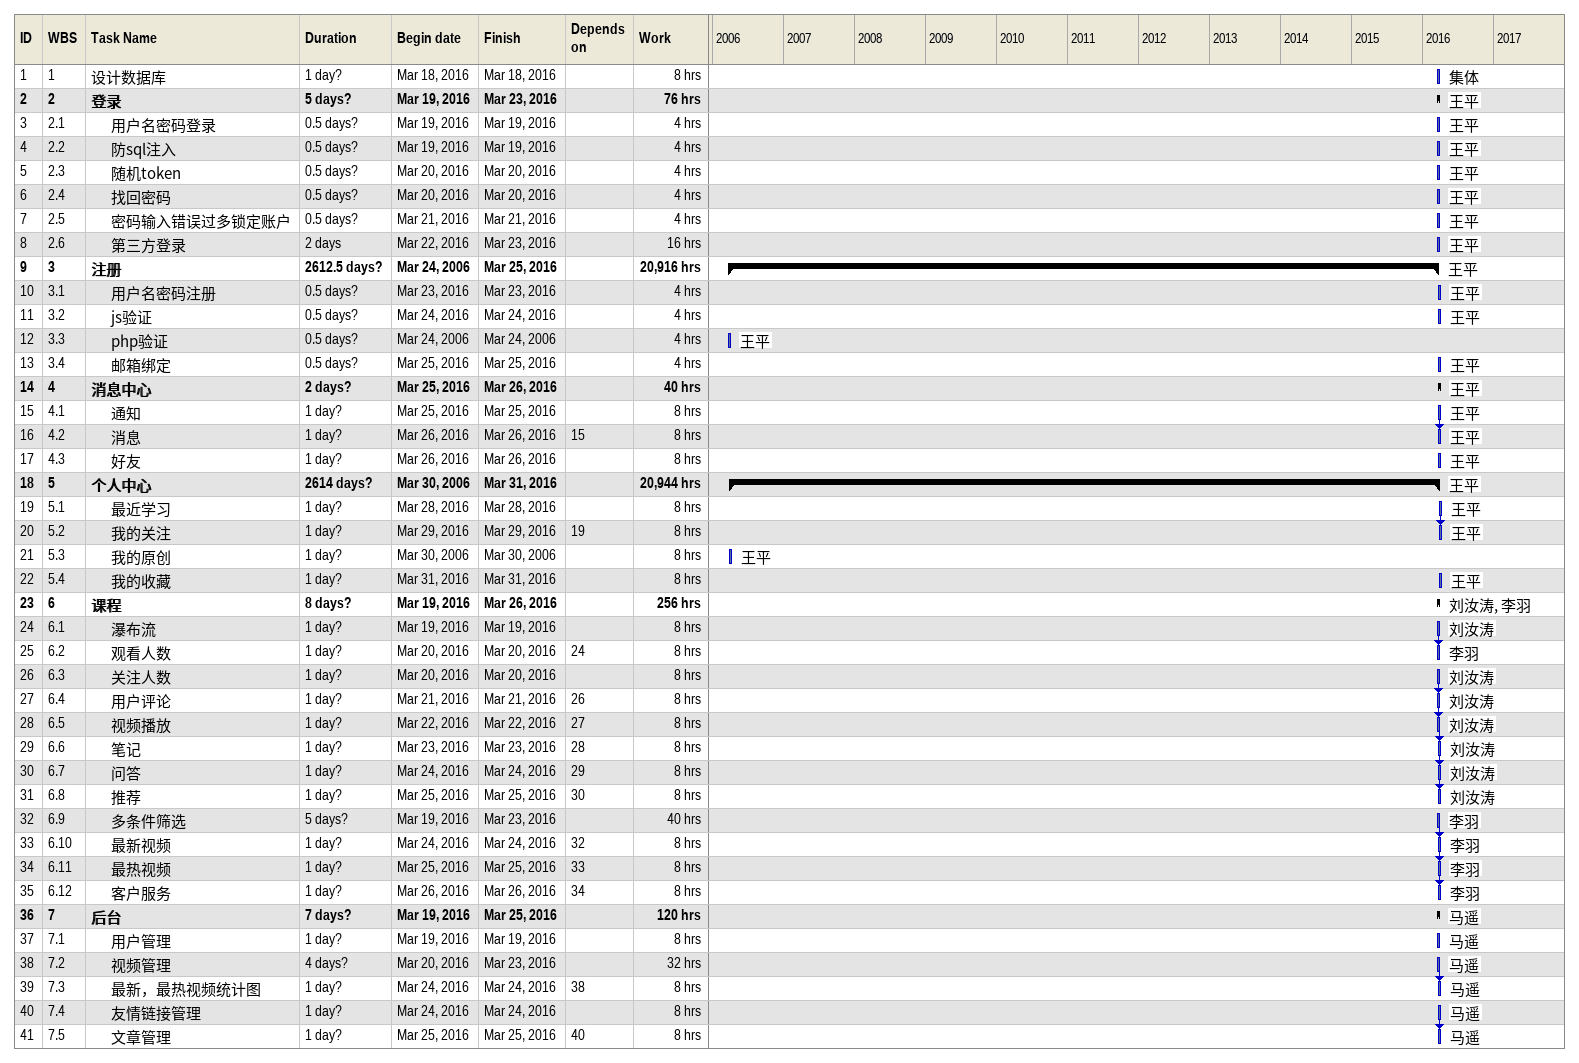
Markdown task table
| ID | WBS | Task | Duration | Start | Finish | Predecessors | Resources | Work (h) |
|---|---|---|---|---|---|---|---|---|
| 1 | 1 | 设计数据库 | 1d? | 2016-03-18 | 2016-03-18 |  | 集体 | 8 |
| 2 | 2 | **登录** | 5d? | 2016-03-19 | 2016-03-23 |  | 王平 | 76 |
| 3 | 2.1 | 用户名密码登录 | 0.5d? | 2016-03-19 | 2016-03-19 |  | 王平 | 4 |
| 4 | 2.2 | 防sql注入 | 0.5d? | 2016-03-19 | 2016-03-19 |  | 王平 | 4 |
| 5 | 2.3 | 随机token | 0.5d? | 2016-03-20 | 2016-03-20 |  | 王平 | 4 |
| 6 | 2.4 | 找回密码 | 0.5d? | 2016-03-20 | 2016-03-20 |  | 王平 | 4 |
| 7 | 2.5 | 密码输入错误过多锁定账户 | 0.5d? | 2016-03-21 | 2016-03-21 |  | 王平 | 4 |
| 8 | 2.6 | 第三方登录 | 2d | 2016-03-22 | 2016-03-23 |  | 王平 | 16 |
| 9 | 3 | **注册** | 2612.5d? | 2006-03-24 | 2016-03-25 |  | 王平 | 20916 |
| 10 | 3.1 | 用户名密码注册 | 0.5d? | 2016-03-23 | 2016-03-23 |  | 王平 | 4 |
| 11 | 3.2 | js验证 | 0.5d? | 2016-03-24 | 2016-03-24 |  | 王平 | 4 |
| 12 | 3.3 | php验证 | 0.5d? | 2006-03-24 | 2006-03-24 |  | 王平 | 4 |
| 13 | 3.4 | 邮箱绑定 | 0.5d? | 2016-03-25 | 2016-03-25 |  | 王平 | 4 |
| 14 | 4 | **消息中心** | 2d? | 2016-03-25 | 2016-03-26 |  | 王平 | 40 |
| 15 | 4.1 | 通知 | 1d? | 2016-03-25 | 2016-03-25 |  | 王平 | 8 |
| 16 | 4.2 | 消息 | 1d? | 2016-03-26 | 2016-03-26 | 15 | 王平 | 8 |
| 17 | 4.3 | 好友 | 1d? | 2016-03-26 | 2016-03-26 |  | 王平 | 8 |
| 18 | 5 | **个人中心** | 2614d? | 2006-03-30 | 2016-03-31 |  | 王平 | 20944 |
| 19 | 5.1 | 最近学习 | 1d? | 2016-03-28 | 2016-03-28 |  | 王平 | 8 |
| 20 | 5.2 | 我的关注 | 1d? | 2016-03-29 | 2016-03-29 | 19 | 王平 | 8 |
| 21 | 5.3 | 我的原创 | 1d? | 2006-03-30 | 2006-03-30 |  | 王平 | 8 |
| 22 | 5.4 | 我的收藏 | 1d? | 2016-03-31 | 2016-03-31 |  | 王平 | 8 |
| 23 | 6 | **课程** | 8d? | 2016-03-19 | 2016-03-26 |  | 刘汝涛, 李羽 | 256 |
| 24 | 6.1 | 瀑布流 | 1d? | 2016-03-19 | 2016-03-19 |  | 刘汝涛 | 8 |
| 25 | 6.2 | 观看人数 | 1d? | 2016-03-20 | 2016-03-20 | 24 | 李羽 | 8 |
| 26 | 6.3 | 关注人数 | 1d? | 2016-03-20 | 2016-03-20 |  | 刘汝涛 | 8 |
| 27 | 6.4 | 用户评论 | 1d? | 2016-03-21 | 2016-03-21 | 26 | 刘汝涛 | 8 |
| 28 | 6.5 | 视频播放 | 1d? | 2016-03-22 | 2016-03-22 | 27 | 刘汝涛 | 8 |
| 29 | 6.6 | 笔记 | 1d? | 2016-03-23 | 2016-03-23 | 28 | 刘汝涛 | 8 |
| 30 | 6.7 | 问答 | 1d? | 2016-03-24 | 2016-03-24 | 29 | 刘汝涛 | 8 |
| 31 | 6.8 | 推荐 | 1d? | 2016-03-25 | 2016-03-25 | 30 | 刘汝涛 | 8 |
| 32 | 6.9 | 多条件筛选 | 5d? | 2016-03-19 | 2016-03-23 |  | 李羽 | 40 |
| 33 | 6.10 | 最新视频 | 1d? | 2016-03-24 | 2016-03-24 | 32 | 李羽 | 8 |
| 34 | 6.11 | 最热视频 | 1d? | 2016-03-25 | 2016-03-25 | 33 | 李羽 | 8 |
| 35 | 6.12 | 客户服务 | 1d? | 2016-03-26 | 2016-03-26 | 34 | 李羽 | 8 |
| 36 | 7 | **后台** | 7d? | 2016-03-19 | 2016-03-25 |  | 马遥 | 120 |
| 37 | 7.1 | 用户管理 | 1d? | 2016-03-19 | 2016-03-19 |  | 马遥 | 8 |
| 38 | 7.2 | 视频管理 | 4d? | 2016-03-20 | 2016-03-23 |  | 马遥 | 32 |
| 39 | 7.3 | 最新，最热视频统计图 | 1d? | 2016-03-24 | 2016-03-24 | 38 | 马遥 | 8 |
| 40 | 7.4 | 友情链接管理 | 1d? | 2016-03-24 | 2016-03-24 |  | 马遥 | 8 |
| 41 | 7.5 | 文章管理 | 1d? | 2016-03-25 | 2016-03-25 | 40 | 马遥 | 8 |
